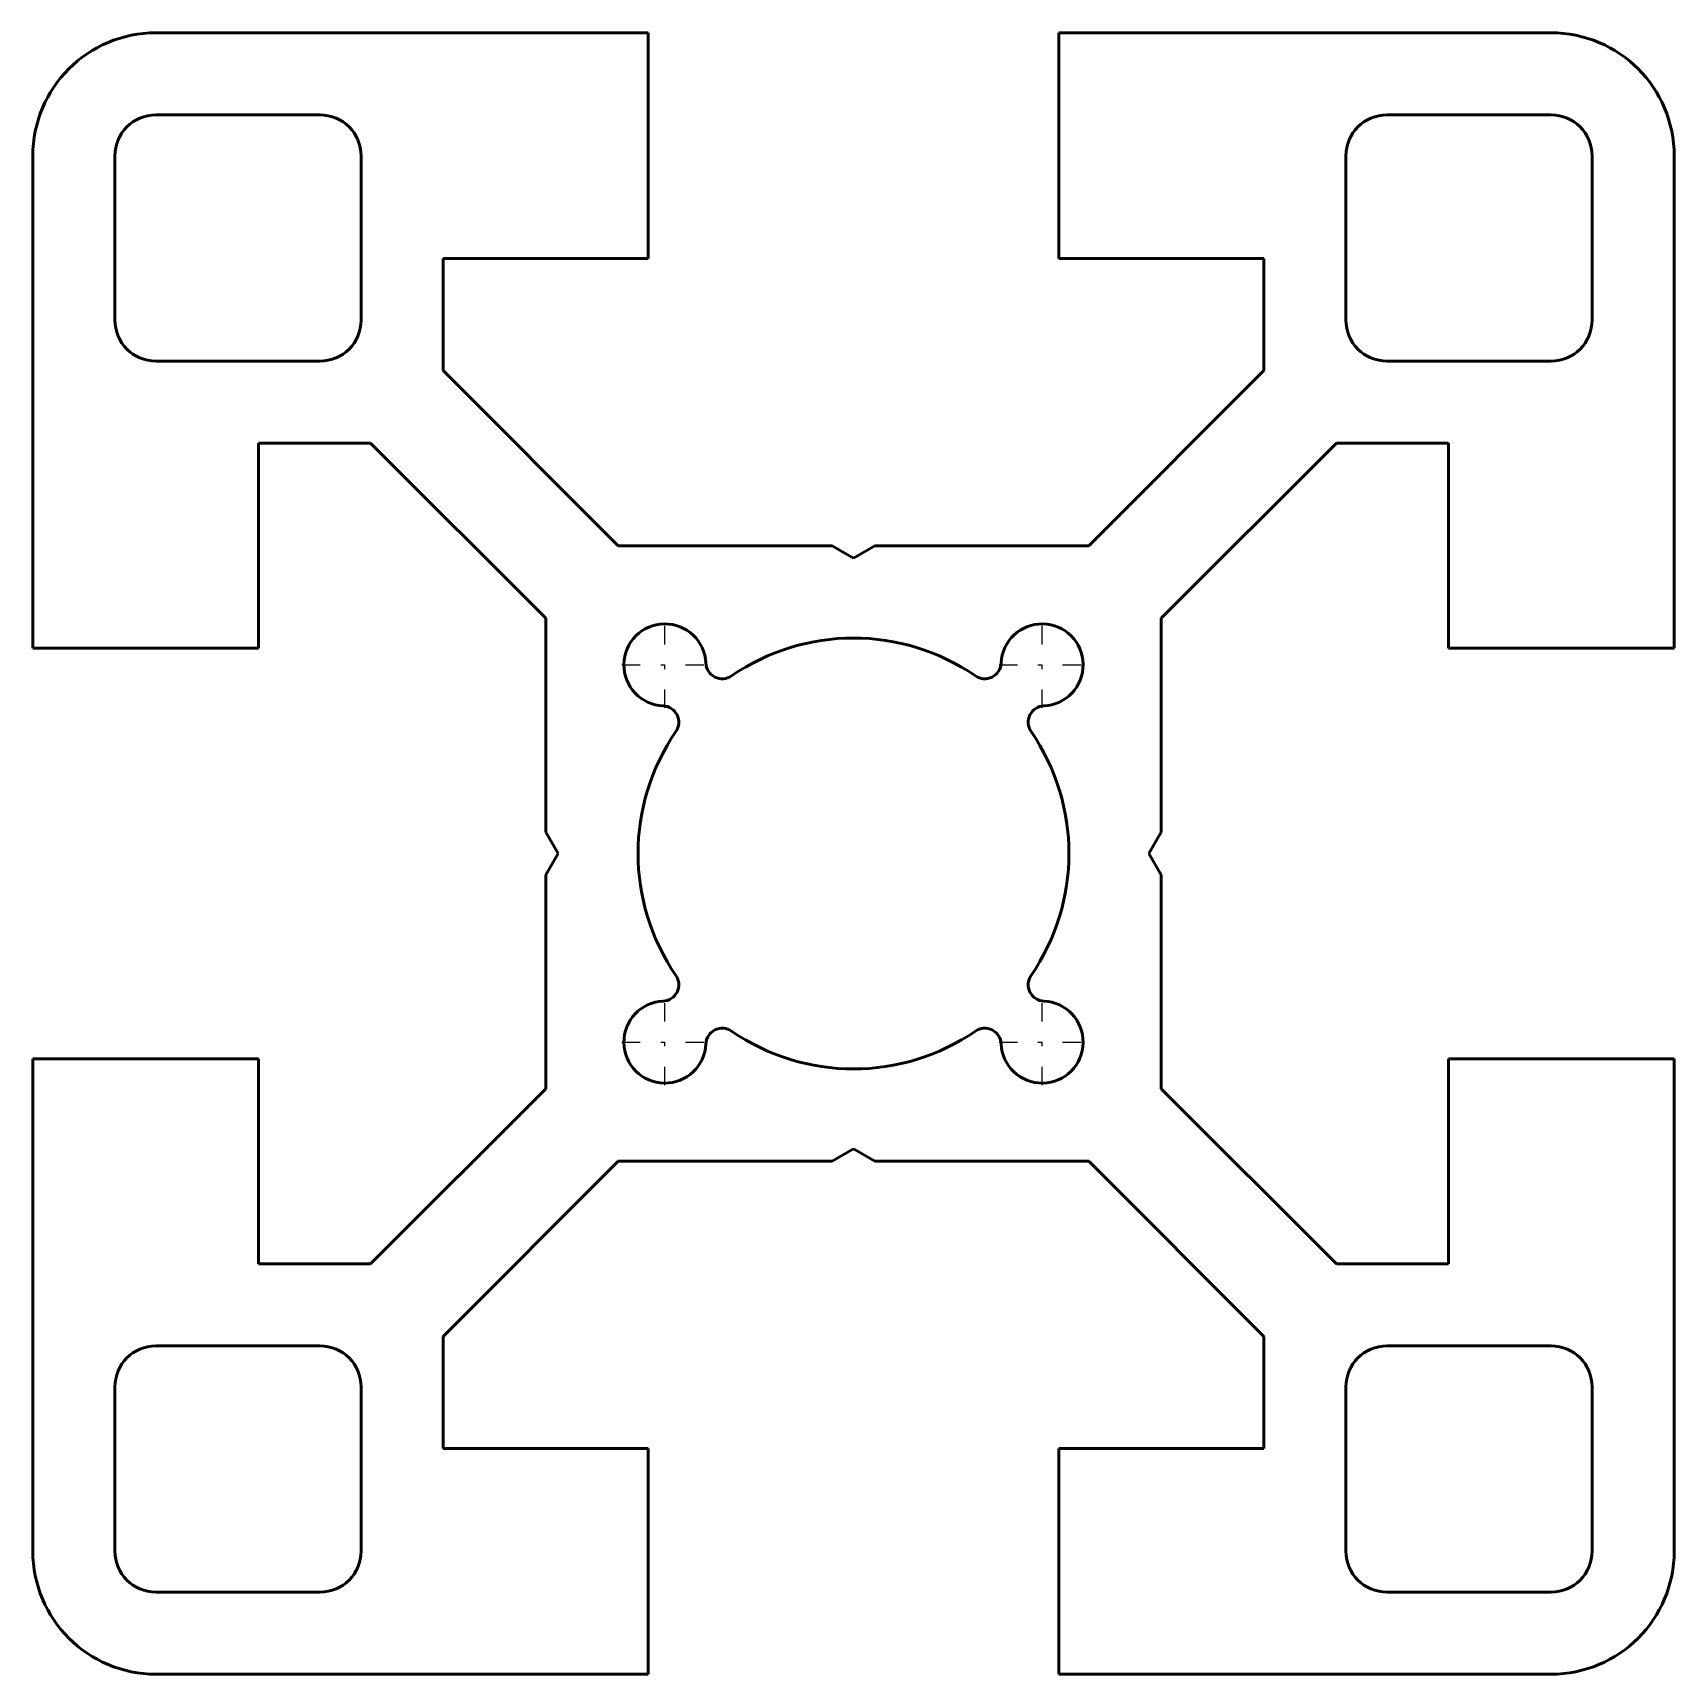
# Model space of a CAD drawing. Header units: millimetres. Extents: x -20 to 20, y -20 to 20.
import ezdxf

# ---------------------------------------------------------------- set-up
doc = ezdxf.new("R2010")
doc.units = ezdxf.units.MM
doc.linetypes.add('Center', pattern=[1.5, 0.45, -0.5, 0.05, -0.5])
doc.layers.add('center', color=4, linetype='Center', lineweight=25)
doc.layers.add('vis', color=1, linetype='Continuous', lineweight=50)

msp = doc.modelspace()

# ---------------------------------------------------------------- linework, layer by layer
at = {"layer": 'center'}
for p, q in [((-4.596, 3.546), (-4.596, 5.646)), ((4.596, 3.546), (4.596, 5.646)), ((-5.646, 4.596), (-3.546, 4.596)), ((3.546, 4.596), (5.646, 4.596)), ((-4.596, -5.646), (-4.596, -3.546)), ((4.596, -5.646), (4.596, -3.546)), ((-5.646, -4.596), (-3.546, -4.596)), ((3.546, -4.596), (5.646, -4.596))]:
    msp.add_line(p, q, dxfattribs=at)
at = {"layer": 'vis'}
for p, q in [((-5, 20), (-17, 20)), ((-5, 14.5), (-5, 20)), ((17, 20), (5, 20)), ((5, 20), (5, 14.5)), ((-13, 18), (-17, 18)), ((17, 18), (13, 18)), ((-20, 17), (-20, 5)), ((-18, 17), (-18, 13)), ((-12, 13), (-12, 17)), ((12, 17), (12, 13)), ((18, 13), (18, 17)), ((20, 5), (20, 17)), ((-10, 11.768), (-10, 14.5)), ((-10, 14.5), (-5, 14.5)), ((5, 14.5), (10, 14.5)), ((10, 14.5), (10, 11.768)), ((-17, 12), (-13, 12)), ((13, 12), (17, 12)), ((-5.732, 7.5), (-10, 11.768)), ((10, 11.768), (5.732, 7.5)), ((-14.5, 5), (-14.5, 10)), ((-14.5, 10), (-11.768, 10)), ((-11.768, 10), (-7.5, 5.732)), ((7.5, 5.732), (11.768, 10)), ((11.768, 10), (14.5, 10)), ((14.5, 10), (14.5, 5)), ((-0.52, 7.5), (-5.732, 7.5)), ((0, 7.2), (-0.52, 7.5)), ((0.52, 7.5), (0, 7.2)), ((5.732, 7.5), (0.52, 7.5)), ((-7.5, 5.732), (-7.5, 0.52)), ((7.5, 0.52), (7.5, 5.732)), ((-20, 5), (-14.5, 5)), ((14.5, 5), (20, 5)), ((-7.5, 0.52), (-7.2, 0)), ((7.2, 0), (7.5, 0.52)), ((-7.2, 0), (-7.5, -0.52)), ((7.5, -0.52), (7.2, 0)), ((-7.5, -0.52), (-7.5, -5.732)), ((7.5, -5.732), (7.5, -0.52)), ((-14.5, -5), (-20, -5)), ((-20, -5), (-20, -17)), ((-14.5, -10), (-14.5, -5)), ((20, -5), (14.5, -5)), ((14.5, -5), (14.5, -10)), ((20, -17), (20, -5)), ((-7.5, -5.732), (-11.768, -10)), ((11.768, -10), (7.5, -5.732)), ((-0.52, -7.5), (0, -7.2)), ((0, -7.2), (0.52, -7.5)), ((-10, -11.768), (-5.732, -7.5)), ((-5.732, -7.5), (-0.52, -7.5)), ((0.52, -7.5), (5.732, -7.5)), ((5.732, -7.5), (10, -11.768)), ((-11.768, -10), (-14.5, -10)), ((14.5, -10), (11.768, -10)), ((-13, -12), (-17, -12)), ((-10, -14.5), (-10, -11.768)), ((10, -11.768), (10, -14.5)), ((17, -12), (13, -12)), ((-18, -13), (-18, -17)), ((-12, -17), (-12, -13)), ((12, -13), (12, -17)), ((18, -17), (18, -13)), ((-5, -14.5), (-10, -14.5)), ((-5, -20), (-5, -14.5)), ((10, -14.5), (5, -14.5)), ((5, -14.5), (5, -20)), ((-17, -18), (-13, -18)), ((13, -18), (17, -18)), ((-17, -20), (-5, -20)), ((5, -20), (17, -20))]:
    msp.add_line(p, q, dxfattribs=at)
for centre, radius, start, end in [((-17, 17), 3, 90, 180), ((17, 17), 3, 0, 90), ((-17, 17), 1, 90, 180), ((-13, 17), 1, 0, 90), ((13, 17), 1, 90, 180), ((17, 17), 1, 0, 90), ((-17, 13), 1, 180, 270), ((-13, 13), 1, 270, 0), ((13, 13), 1, 180, 270), ((17, 13), 1, 270, 0), ((-4.596, 4.596), 1, 2.5352, 267.4648), ((0, 0), 5.25, 55.5324, 124.4676), ((4.596, 4.596), 1, 272.5352, 177.4648), ((-3.198, 4.658), 0.4, 182.5352, 304.4676), ((3.198, 4.658), 0.4, 235.5324, 357.4648), ((-4.658, 3.198), 0.4, 325.5324, 87.4648), ((4.658, 3.198), 0.4, 92.5352, 214.4676), ((0, 0), 5.25, 145.5324, 214.4676), ((0, 0), 5.25, 325.5324, 34.4676), ((-4.658, -3.198), 0.4, 272.5352, 34.4676), ((4.658, -3.198), 0.4, 145.5324, 267.4648), ((-4.596, -4.596), 1, 92.5352, 357.4648), ((4.596, -4.596), 1, 182.5352, 87.4648), ((-3.198, -4.658), 0.4, 55.5324, 177.4648), ((0, 0), 5.25, 235.5324, 304.4676), ((3.198, -4.658), 0.4, 2.5352, 124.4676), ((-13, -13), 1, 0, 90), ((13, -13), 1, 90, 180), ((-17, -13), 1, 90, 180), ((17, -13), 1, 0, 90), ((-17, -17), 3, 180, 270), ((-17, -17), 1, 180, 270), ((-13, -17), 1, 270, 0), ((13, -17), 1, 180, 270), ((17, -17), 3, 270, 0), ((17, -17), 1, 270, 0)]:
    msp.add_arc(centre, radius, start, end, dxfattribs=at)

doc.saveas('drawing.dxf')
